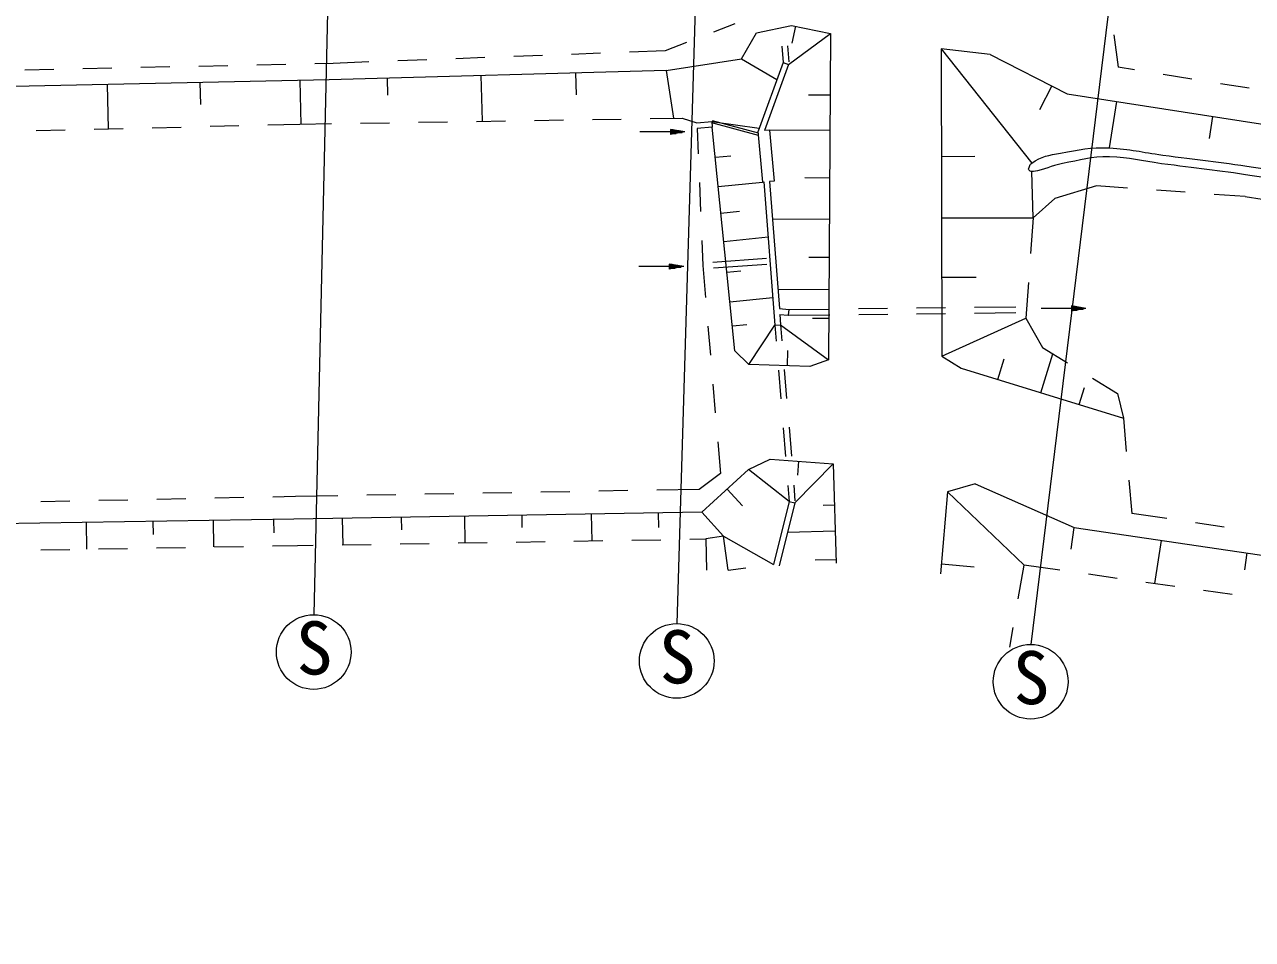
# Model space of a CAD drawing. Units: millimetres, scale not verified. Extents: x 40000 to 680000, y 20000 to 380000.
# Drawn here: x 397034 to 439400, y 247018 to 278600 of the extents above; entities that cross this region are included whole.
import ezdxf
from ezdxf.enums import TextEntityAlignment as Align

# ---------------------------------------------------------------- set-up
doc = ezdxf.new("R2010")
doc.units = ezdxf.units.MM
doc.header["$LTSCALE"] = 1000
doc.layers.add('M-BGD', color=7, linetype='Continuous', lineweight=13)
doc.layers.add('M-STR-STRC', color=7, linetype='Continuous', lineweight=13)
doc.styles.add('ＭＳ ゴシック', font='')
doc.styles.get('ＭＳ ゴシック').set_extended_font_data('MS Gothic')

msp = doc.modelspace()

# ---------------------------------------------------------------- linework, layer by layer
at = {"layer": 'M-BGD'}
for p, q in [((421538, 278629), (420803, 278343)), ((422290, 278315), (423499, 278572)), ((423499, 278572), (424844, 278291)), ((423634, 278544), (423512, 277961)), ((419872, 277979), (419138, 277692)), ((421770, 277414), (422290, 278315)), ((423394, 277224), (424844, 278291)), ((424844, 278291), (424768, 267030)), ((434617, 278244), (434767, 277125)), ((414909, 277533), (413910, 277496)), ((416908, 277608), (415908, 277571)), ((419138, 277692), (417907, 277646)), ((423162, 277855), (423206, 277293)), ((423361, 277871), (423405, 277308)), ((430347, 277570), (428662, 277758)), ((428662, 277758), (428686, 267151)), ((428662, 277758), (431783, 273819)), ((430347, 277570), (433009, 276214)), ((400048, 277090), (399048, 277067)), ((402047, 277135), (401047, 277112)), ((404047, 277180), (403047, 277157)), ((406046, 277224), (405046, 277202)), ((407683, 277261), (407046, 277247)), ((408913, 277308), (407683, 277261)), ((410912, 277383), (409913, 277345)), ((412911, 277458), (411911, 277420)), ((419171, 277018), (421770, 277414)), ((421770, 277414), (422993, 276707)), ((423206, 277293), (422346, 274923)), ((423394, 277224), (422567, 274943)), ((423206, 277293), (423394, 277224)), ((435334, 277034), (434767, 277125)), ((407545, 276694), (393307, 276389)), ((398048, 277045), (397048, 277022)), ((406532, 276673), (406565, 275153)), ((419171, 277018), (407545, 276694)), ((409543, 276750), (409560, 276166)), ((412779, 276840), (412823, 275275)), ((416048, 276931), (416069, 276171)), ((419171, 277018), (419422, 275366)), ((437308, 276718), (436321, 276876)), ((399887, 276530), (399920, 275002)), ((403085, 276598), (403102, 275839)), ((432477, 276485), (432053, 275651)), ((439283, 276401), (438296, 276559)), ((424830, 276162), (424087, 276167)), ((433009, 276214), (527007, 261523)), ((434713, 275948), (434462, 274340)), ((437914, 274664), (438033, 275429)), ((397434, 274940), (398433, 274965)), ((399433, 274989), (400433, 275014)), ((401432, 275038), (402432, 275063)), ((403432, 275087), (404431, 275112)), ((405431, 275136), (406528, 275163)), ((406528, 275163), (407625, 275180)), ((408625, 275196), (409624, 275212)), ((410624, 275227), (411624, 275243)), ((412624, 275259), (413624, 275275)), ((414624, 275291), (415624, 275306)), ((416624, 275322), (417623, 275338)), ((418623, 275354), (419720, 275371)), ((419818, 274893), (419318, 274982)), ((419318, 274982), (419318, 274805)), ((419418, 274964), (419318, 274964)), ((419720, 275371), (420225, 275207)), ((420225, 275207), (420744, 275257)), ((420763, 275058), (420244, 275009)), ((420244, 275009), (420279, 274143)), ((420734, 275223), (422347, 274785)), ((420744, 275257), (420763, 275058)), ((420744, 275257), (422381, 275018)), ((420753, 275291), (422340, 274859)), ((421545, 267332), (420763, 275058)), ((422733, 274959), (422567, 274943)), ((422733, 274959), (422896, 273199)), ((424821, 274945), (422733, 274959)), ((419318, 274893), (418267, 274895)), ((419318, 274946), (419518, 274946)), ((419618, 274928), (419318, 274929)), ((419318, 274911), (419718, 274911)), ((419818, 274893), (419318, 274805)), ((419818, 274893), (419318, 274893)), ((419318, 274876), (419718, 274875)), ((419618, 274858), (419318, 274858)), ((419318, 274840), (419518, 274840)), ((419418, 274823), (419318, 274823)), ((422335, 274922), (422346, 274923)), ((422335, 274922), (422497, 273162)), ((420868, 274018), (421406, 274073)), ((428670, 274050), (429827, 274052)), ((424810, 273302), (423960, 273307)), ((431835, 271931), (431791, 273526)), ((420318, 273144), (420358, 272145)), ((420970, 273008), (422497, 273162)), ((422497, 273162), (422541, 273166)), ((422541, 273166), (422923, 268221)), ((422896, 273199), (422740, 273184)), ((422740, 273184), (423079, 268798)), ((434017, 273028), (432580, 272591)), ((435088, 272952), (434017, 273028)), ((437083, 272809), (436085, 272880)), ((432580, 272591), (431835, 271931)), ((439151, 272662), (438080, 272738)), ((439151, 272662), (439734, 272568)), ((421063, 272092), (421701, 272157)), ((424800, 271870), (422841, 271883)), ((428675, 271924), (431835, 271931)), ((431835, 271931), (431744, 270694)), ((420398, 271146), (420432, 270280)), ((421162, 271117), (422687, 271271)), ((419779, 270246), (419279, 270334)), ((419279, 270334), (419279, 270158)), ((419379, 270316), (419279, 270317)), ((419279, 270299), (419479, 270299)), ((420786, 270401), (422630, 270531)), ((420800, 270201), (422644, 270332)), ((424792, 270556), (424099, 270561)), ((419279, 270246), (418228, 270247)), ((419579, 270281), (419279, 270281)), ((419279, 270264), (419679, 270263)), ((419779, 270246), (419279, 270158)), ((419779, 270246), (419279, 270246)), ((419279, 270228), (419679, 270228)), ((419579, 270210), (419279, 270211)), ((419279, 270193), (419479, 270193)), ((419379, 270175), (419279, 270176)), ((420432, 270280), (420526, 269181)), ((421270, 270048), (421752, 270097)), ((428680, 269879), (429865, 269881)), ((424784, 269442), (423028, 269454)), ((431671, 269697), (431580, 268460)), ((421373, 269032), (422848, 269181)), ((423079, 268798), (423404, 268764)), ((423404, 268764), (423383, 268565)), ((423392, 268764), (424812, 268781)), ((425812, 268793), (426812, 268805)), ((425815, 268593), (426814, 268605)), ((427812, 268817), (428812, 268828)), ((427814, 268617), (428814, 268628)), ((429812, 268840), (431232, 268857)), ((429814, 268640), (431234, 268657)), ((433156, 268798), (432105, 268799)), ((433656, 268798), (433156, 268886)), ((433156, 268886), (433156, 268710)), ((433256, 268869), (433156, 268869)), ((433156, 268851), (433356, 268851)), ((433456, 268833), (433156, 268833)), ((433156, 268816), (433556, 268815)), ((433656, 268798), (433156, 268710)), ((433656, 268798), (433156, 268798)), ((433156, 268780), (433556, 268780)), ((433456, 268762), (433156, 268763)), ((433156, 268745), (433356, 268745)), ((433256, 268727), (433156, 268728)), ((420611, 268184), (420696, 267188)), ((421457, 268198), (421960, 268249)), ((422026, 266869), (422923, 268221)), ((422923, 268221), (423122, 268237)), ((422923, 268221), (422967, 267672)), ((423095, 268596), (423122, 268237)), ((423095, 268596), (423383, 268565)), ((423122, 268238), (423167, 267688)), ((423122, 268238), (424768, 267030)), ((423395, 268564), (424815, 268581)), ((424777, 268453), (424216, 268456)), ((428686, 267151), (431580, 268460)), ((431580, 268460), (432154, 267454)), ((423355, 266823), (423373, 267353)), ((432154, 267454), (433024, 266921)), ((422026, 266869), (421545, 267332)), ((424768, 267030), (424123, 266796)), ((428686, 267151), (429347, 266742)), ((430615, 266350), (430836, 267066)), ((432098, 265891), (432513, 267234)), ((424123, 266796), (422026, 266869)), ((423048, 266675), (423129, 265678)), ((423248, 266691), (423329, 265694)), ((429347, 266742), (434947, 265010)), ((420781, 266192), (420866, 265195)), ((433420, 265483), (433602, 266071)), ((433877, 266398), (434748, 265864)), ((434748, 265864), (434947, 265010)), ((434947, 265010), (435048, 263865)), ((423210, 264681), (423291, 263685)), ((423410, 264698), (423491, 263701)), ((420951, 264199), (421045, 263100)), ((422009, 263239), (422762, 263602)), ((422762, 263602), (424938, 263440)), ((423735, 263529), (423699, 263042)), ((421045, 263100), (420315, 262555)), ((420404, 261771), (422009, 263239)), ((423417, 262138), (422009, 263239)), ((423611, 262089), (424938, 263440)), ((424938, 263440), (425039, 260013)), ((423372, 262688), (423417, 262138)), ((423572, 262704), (423616, 262154)), ((429829, 262744), (428882, 262474)), ((429829, 262744), (433251, 261234)), ((435137, 262869), (435238, 261724)), ((404599, 262269), (403599, 262248)), ((406377, 262306), (405599, 262289)), ((407847, 262332), (406377, 262306)), ((409847, 262368), (408847, 262350)), ((411847, 262404), (410847, 262386)), ((413846, 262439), (412846, 262421)), ((415846, 262475), (414846, 262457)), ((417846, 262511), (416846, 262493)), ((420315, 262555), (418845, 262529)), ((421274, 262567), (421808, 261984)), ((428882, 262474), (428638, 259634)), ((428882, 262474), (431526, 259936)), ((398600, 262144), (397600, 262123)), ((400600, 262186), (399600, 262165)), ((402599, 262227), (401600, 262206)), ((423417, 262138), (422871, 259966)), ((423611, 262089), (423065, 259917)), ((423417, 262138), (423611, 262089)), ((424980, 262009), (424588, 261997)), ((406329, 261525), (385834, 261210)), ((399159, 261415), (399174, 260491)), ((401477, 260994), (401470, 261450)), ((403543, 261482), (403557, 260567)), ((405645, 261058), (405638, 261514)), ((420404, 261771), (406329, 261525)), ((407996, 261554), (408012, 260642)), ((410053, 261157), (410045, 261590)), ((412213, 261628), (412229, 260709)), ((414207, 261234), (414200, 261662)), ((416585, 261704), (416601, 260779)), ((418918, 261235), (418909, 261745)), ((420404, 261771), (421145, 260943)), ((436441, 261547), (435238, 261724)), ((425007, 261115), (423354, 261067)), ((433142, 260487), (433251, 261234)), ((433251, 261234), (530371, 247018)), ((438420, 261255), (437431, 261401)), ((403589, 260568), (404589, 260585)), ((405589, 260602), (406447, 260617)), ((406447, 260617), (406992, 260625)), ((407992, 260641), (408992, 260657)), ((409992, 260673), (410992, 260689)), ((411992, 260705), (412992, 260721)), ((413992, 260737), (414991, 260753)), ((415991, 260769), (416991, 260785)), ((417991, 260801), (418991, 260817)), ((419991, 260833), (420536, 260842)), ((421145, 260943), (420536, 260842)), ((420536, 260842), (420568, 259771)), ((421307, 259765), (421145, 260943)), ((421145, 260943), (422871, 259966)), ((436245, 260795), (436026, 259300)), ((397590, 260464), (398590, 260481)), ((399589, 260499), (400589, 260516)), ((401589, 260533), (402589, 260550)), ((439138, 259779), (439223, 260359)), ((421307, 259765), (421921, 259849)), ((425036, 260127), (424311, 260106)), ((428667, 259981), (429803, 259883)), ((431320, 258776), (431526, 259936)), ((432757, 259762), (431526, 259936)), ((434737, 259482), (433747, 259622)), ((436717, 259202), (435727, 259342)), ((438698, 258923), (437708, 259063)), ((431024, 257109), (431145, 257791))]:
    msp.add_line(p, q, dxfattribs=at)
msp.add_open_spline([(527215, 259065), (499721, 263575), (492833, 264712), (470790, 268295), (458525, 270288), (451672, 271518), (439388, 273383), (438170, 273568), (437484, 273636), (436263, 273798), (435563, 273891), (435177, 274014), (434471, 274036), (433829, 274057), (433476, 273917), (432844, 273800), (432445, 273726), (432244, 273580), (431841, 273525), (431822, 273522), (431810, 273522), (431791, 273526), (431746, 273534), (431715, 273546), (431688, 273584), (431662, 273621), (431689, 273656), (431707, 273697), (431730, 273748), (431737, 273787), (431783, 273819), (432123, 274054), (432376, 274090), (432783, 274164), (433431, 274282), (433803, 274371), (434462, 274340), (435186, 274307), (435584, 274191), (436303, 274096), (437525, 273933), (438212, 273864), (439431, 273680), (451720, 271828), (458570, 270579), (470838, 268591), (487090, 265956), (496194, 264476), (512447, 261843), (517048, 261098), (519626, 260682), (524227, 259938), (525128, 259792), (525631, 259704), (526533, 259565), (526739, 259533), (526859, 259537), (527064, 259495), (527135, 259481), (527193, 259501), (527244, 259450), (527310, 259385), (527231, 259214), (527231, 259214), (527231, 259214), (527244, 259450), (527244, 259450)], degree=3, knots=[0, 0, 0, 0, 1, 1, 1, 2, 2, 2, 3, 3, 3, 4, 4, 4, 5, 5, 5, 6, 6, 6, 7, 7, 7, 8, 8, 8, 9, 9, 9, 10, 10, 10, 11, 11, 11, 12, 12, 12, 13, 13, 13, 14, 14, 14, 15, 15, 15, 16, 16, 16, 17, 17, 17, 18, 18, 18, 19, 19, 19, 20, 20, 20, 21, 21, 21, 22, 22, 22, 22], dxfattribs=at)
at = {"layer": 'M-STR-STRC'}
for p, q in [((408142, 308217), (407011, 258230)), ((421033, 307901), (419538, 257923)), ((437855, 306829), (431748, 257204))]:
    msp.add_line(p, q, dxfattribs=at)
for centre in [(407011, 256940), (419538, 256633), (431748, 255914)]:
    msp.add_circle(centre, 1289, dxfattribs=at)

# ---------------------------------------------------------------- texts
at = {"layer": 'M-STR-STRC', "style": 'ＭＳ ゴシック'}
for p in [(406439, 255600), (418966, 255293), (431176, 254574)]:
    msp.add_text('S', height=1833, rotation=1.392, dxfattribs=at).set_placement(p, align=Align.BOTTOM_LEFT)

doc.saveas('drawing.dxf')
